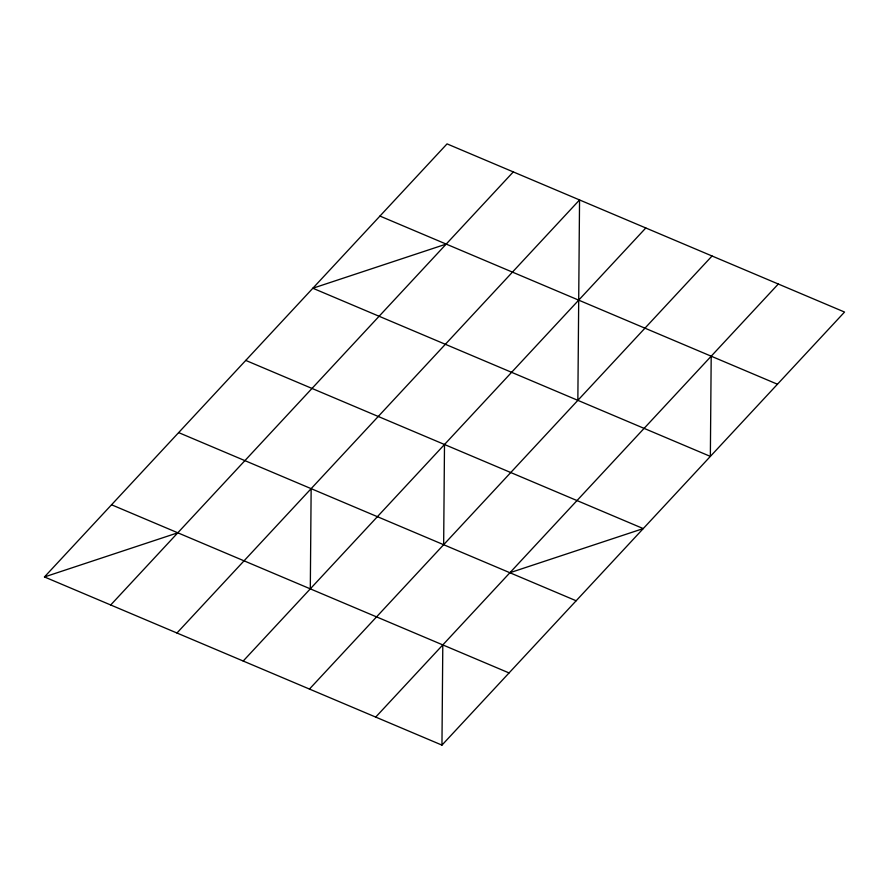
<?xml version="1.0" encoding="UTF-8"?>
<svg xmlns="http://www.w3.org/2000/svg" width="889" height="889" viewBox="0 0 889 889"><rect width="100%" height="100%" fill="white"/><g stroke="black" fill="none" stroke-linecap="round" stroke-linejoin="round"><path stroke-width="1.33" d="M310.305 588.851L311.15 488.65M441.955 745.115L844.55 312.05L447.045 143.885L44.45 576.95L441.955 745.115L442.8 644.914M443.655 544.701L444.5 444.5M577.85 400.35L579.55 199.936L176.955 633.001M711.2 356.2L710.355 456.401L312.85 288.236L446.2 244.086M110.703 604.976L513.297 171.91M243.197 661.027L645.803 227.973M309.45 689.064L712.045 255.999M375.703 717.09L778.297 284.024M44.45 576.95L177.8 532.8M509.897 572.727L643.247 528.588L245.753 360.412M379.947 216.06L777.453 384.226M178.645 432.599L576.15 600.764M111.547 504.774L509.053 672.94"/></g></svg>
